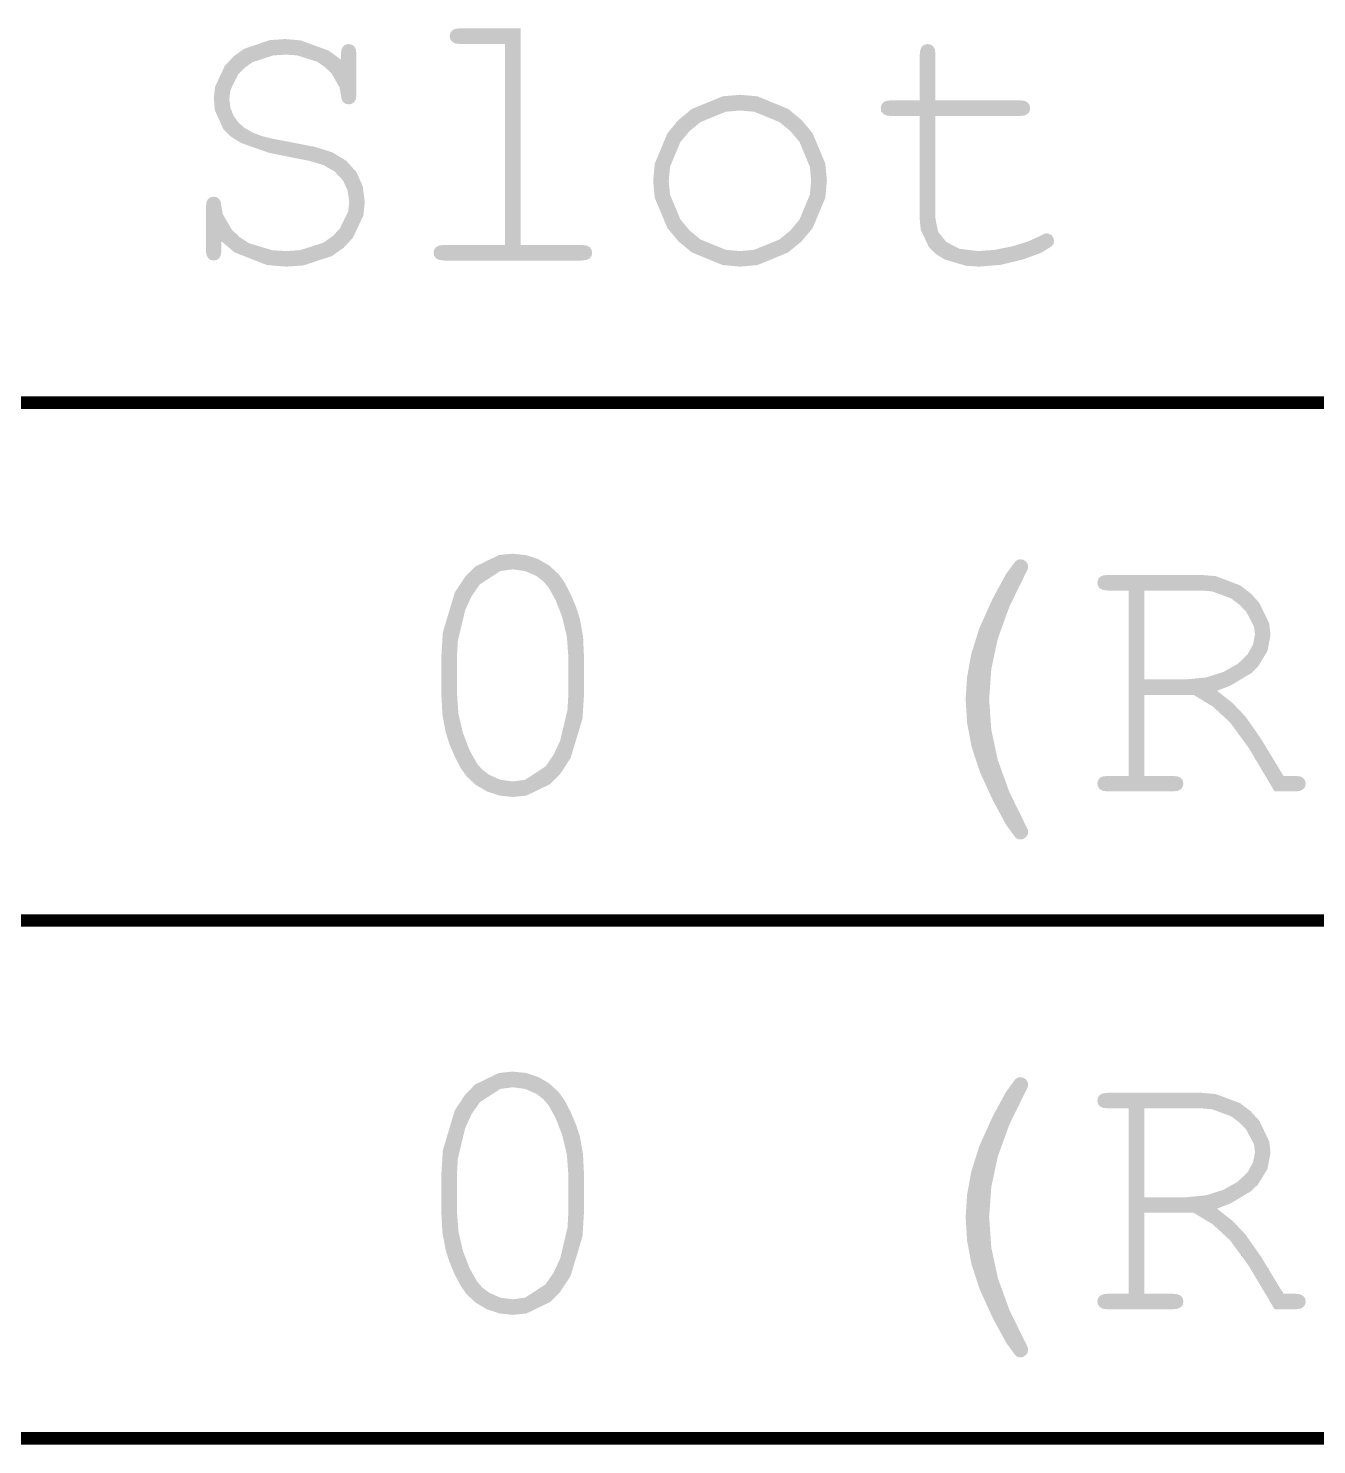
# Model space of a CAD drawing. Extents: x -3 to 268, y -4 to 76.
# Drawn here: x 169.34 to 179.54, y 55.09 to 66.3 of the extents above; entities that cross this region are included whole.
import ezdxf

# ---------------------------------------------------------------- set-up
doc = ezdxf.new("R2010")
doc.units = 0
doc.layers.add('DRILL_SYMBOLS', color=255, linetype='CONTINUOUS')

msp = doc.modelspace()

# ---------------------------------------------------------------- hatches: boundary and pattern name
at = {"layer": 'DRILL_SYMBOLS'}
for points in [[(173.240937, 66.300706), (173.240937, 64.585374), (173.724335, 64.585374), (173.763154, 64.581163), (173.788788, 64.568529), (173.803071, 64.548936), (173.807831, 64.523851), (173.803071, 64.499681), (173.788788, 64.479906), (173.763154, 64.466722), (173.724335, 64.462328), (172.634492, 64.462328), (172.596772, 64.466722), (172.571503, 64.479906), (172.557221, 64.499681), (172.55246, 64.523851), (172.557221, 64.548936), (172.571503, 64.568529), (172.596772, 64.581163), (172.634492, 64.585374), (173.11789, 64.585374), (173.11789, 66.176195), (172.763398, 66.176195), (172.725495, 66.180589), (172.699677, 66.193773), (172.684846, 66.213914), (172.679902, 66.239183), (172.684662, 66.263353), (172.698945, 66.283128), (172.724579, 66.296312), (172.763398, 66.300706)], [(171.818574, 66.053148), (171.818574, 66.094163), (171.822785, 66.131883), (171.835419, 66.157152), (171.855012, 66.171434), (171.880097, 66.176195), (171.905182, 66.171434), (171.924775, 66.157152), (171.937409, 66.131883), (171.94162, 66.094163), (171.94162, 65.780687), (171.937409, 65.742967), (171.924775, 65.717699), (171.905182, 65.703416), (171.880097, 65.698656), (171.85611, 65.70305), (171.836884, 65.716234), (171.823884, 65.739305), (171.818574, 65.773363), (171.807908, 65.83333), (171.744553, 65.943925), (171.691865, 65.994554), (171.627549, 66.037492), (171.471177, 66.086565), (171.37912, 66.092699), (171.282532, 66.086153), (171.120667, 66.033784), (171.05539, 65.987962), (171.002839, 65.93326), (170.94278, 65.809846), (170.935273, 65.741136), (170.943696, 65.67119), (170.968964, 65.607835), (171.008149, 65.553453), (171.05832, 65.510423), (171.117646, 65.476732), (171.184296, 65.450365), (171.274384, 65.42711), (171.404023, 65.402757), (171.615693, 65.361375), (171.749726, 65.319261), (171.861603, 65.251146), (171.942353, 65.161058), (171.991242, 65.050828), (172.007538, 64.922288), (171.99701, 64.820711), (171.912781, 64.640901), (171.839081, 64.562669), (171.747529, 64.497631), (171.520478, 64.423302), (171.38498, 64.414011), (171.232636, 64.426552), (170.976288, 64.526882), (170.872284, 64.614671), (170.872284, 64.544359), (170.868073, 64.506639), (170.855439, 64.48137), (170.835846, 64.467088), (170.810761, 64.462328), (170.786591, 64.467088), (170.766816, 64.48137), (170.753632, 64.506639), (170.749238, 64.544359), (170.749238, 64.884203), (170.753449, 64.923021), (170.766083, 64.948656), (170.785676, 64.962938), (170.810761, 64.967699), (170.834748, 64.963304), (170.853974, 64.95012), (170.866974, 64.927049), (170.872284, 64.892992), (170.884049, 64.827119), (170.956193, 64.704439), (171.016572, 64.64763), (171.090958, 64.599245), (171.275162, 64.543947), (171.38498, 64.537035), (171.494614, 64.544267), (171.677353, 64.602129), (171.750458, 64.652757), (171.809098, 64.713274), (171.876114, 64.850236), (171.884492, 64.926683), (171.871674, 65.018053), (171.833222, 65.098802), (171.769501, 65.166368), (171.680878, 65.218187), (171.57248, 65.25078), (171.387909, 65.287035), (171.245545, 65.316057), (171.025086, 65.394426), (170.946992, 65.443773), (170.888032, 65.502092), (170.820649, 65.652238), (170.812226, 65.744066), (170.821885, 65.837358), (170.899155, 66.003618), (170.966767, 66.076585), (171.050217, 66.137468), (171.254197, 66.207048), (171.374726, 66.215745), (171.499146, 66.205583), (171.72107, 66.124284)], [(176.526581, 65.730882), (177.19455, 65.730882), (177.23227, 65.726488), (177.257538, 65.713304), (177.271821, 65.693162), (177.276581, 65.667894), (177.271821, 65.643724), (177.257538, 65.623949), (177.23227, 65.610765), (177.19455, 65.60637), (176.526581, 65.60637), (176.526581, 64.787523), (176.548005, 64.689378), (176.612275, 64.608812), (176.717927, 64.554979), (176.863495, 64.537035), (176.993134, 64.546373), (177.133027, 64.574388), (177.261933, 64.614122), (177.358613, 64.658617), (177.385346, 64.672899), (177.406952, 64.67766), (177.428925, 64.673082), (177.447968, 64.659349), (177.461152, 64.63939), (177.465546, 64.616136), (177.460785, 64.594896), (177.446503, 64.57512), (177.36612, 64.524766), (177.21872, 64.470384), (177.041657, 64.428104), (176.872284, 64.414011), (176.770112, 64.420326), (176.598725, 64.470852), (176.529511, 64.515062), (176.473755, 64.569994), (176.410035, 64.706224), (176.40207, 64.787523), (176.40207, 65.60637), (176.175019, 65.60637), (176.137299, 65.610765), (176.112031, 65.623949), (176.097748, 65.64409), (176.092988, 65.669359), (176.097748, 65.693529), (176.112031, 65.713304), (176.137299, 65.726488), (176.175019, 65.730882), (176.40207, 65.730882), (176.40207, 66.094163), (176.406464, 66.131883), (176.419648, 66.157152), (176.439423, 66.171434), (176.463593, 66.176195), (176.488862, 66.171434), (176.509003, 66.157152), (176.522187, 66.131883), (176.526581, 66.094163)], [(175.666718, 65.093675), (175.65413, 64.958177), (175.553422, 64.717943), (175.542206, 65.093675), (175.531907, 65.205095), (175.449509, 65.402116), (175.377411, 65.487718), (175.290665, 65.558855), (175.09108, 65.640153), (174.978242, 65.650316), (174.865403, 65.640108), (174.665818, 65.558443), (174.579072, 65.486986), (174.506974, 65.401155), (174.424576, 65.2045), (174.414277, 65.093675), (174.424576, 64.983446), (174.506974, 64.787157), (174.579072, 64.701097), (174.665818, 64.62932), (174.865403, 64.547288), (174.978242, 64.537035), (175.09108, 64.547243), (175.290665, 64.628908), (175.377411, 64.700365), (175.449509, 64.786195), (175.531907, 64.982851), (175.542206, 65.093675), (175.553422, 64.717943), (175.465302, 64.613206), (175.359421, 64.526058), (175.116623, 64.42646), (174.979706, 64.414011), (174.841553, 64.426506), (174.597657, 64.52647), (174.491913, 64.613939), (174.404114, 64.718904), (174.303773, 64.958772), (174.29123, 65.093675), (174.303773, 65.229219), (174.404114, 65.46982), (174.491913, 65.574876), (174.597657, 65.662355), (174.841553, 65.762331), (174.979706, 65.774828), (175.116623, 65.762376), (175.359421, 65.662767), (175.465302, 65.575609), (175.553422, 65.470781), (175.65413, 65.229814)], [(173.743378, 61.329857), (173.743378, 61.02517), (173.731568, 60.837029), (173.637086, 60.52282), (173.620331, 61.313744), (173.608063, 61.482018), (173.571259, 61.638207), (173.519074, 61.773156), (173.460663, 61.877709), (173.418549, 61.925316), (173.365449, 61.965599), (173.276826, 62.004052), (173.177949, 62.016869), (173.080262, 62.003685), (172.918397, 61.898217), (172.854218, 61.805932), (172.802949, 61.696068), (172.744355, 61.449974), (172.737031, 61.313744), (172.737031, 61.042748), (172.749299, 60.874291), (172.786103, 60.717553), (172.838654, 60.582055), (172.898163, 60.477318), (172.939179, 60.430809), (172.991913, 60.390892), (173.080903, 60.351342), (173.180878, 60.338158), (173.277924, 60.351387), (173.439057, 60.457222), (173.503144, 60.549828), (173.554413, 60.660012), (173.613007, 60.906472), (173.620331, 61.042748), (173.620331, 61.313744), (173.637086, 60.52282), (173.554413, 60.396752), (173.475587, 60.317294), (173.288819, 60.226485), (173.180878, 60.215134), (173.075593, 60.225937), (172.976533, 60.258347), (172.887726, 60.310149), (172.813202, 60.379174), (172.768708, 60.442162), (172.720185, 60.534447), (172.676789, 60.636986), (172.647675, 60.730736), (172.622407, 60.867333), (172.613984, 61.02517), (172.613984, 61.329857), (172.625794, 61.518639), (172.720276, 61.83358), (172.802949, 61.95974), (172.881775, 62.039208), (173.068543, 62.130028), (173.176484, 62.141381), (173.282685, 62.130577), (173.381562, 62.098168), (173.469819, 62.046349), (173.54416, 61.977318), (173.58957, 61.913231), (173.63791, 61.82058), (173.681122, 61.718407), (173.711152, 61.625756), (173.735322, 61.488793)], [(176.765351, 60.988549), (176.776337, 61.162133), (176.809296, 61.345971), (176.873383, 61.549584), (176.977753, 61.782494), (177.085419, 61.98098), (177.159394, 62.081322), (177.177704, 62.093407), (177.19748, 62.097435), (177.221833, 62.093041), (177.242158, 62.079857), (177.25589, 62.060448), (177.260468, 62.037377), (177.257905, 62.021996), (177.250214, 62.00515), (177.112153, 61.723168), (177.020234, 61.469017), (176.968598, 61.228783), (176.951386, 60.988549), (176.968598, 60.747216), (177.020234, 60.506615), (177.112153, 60.252837), (177.250214, 59.97197), (177.257905, 59.955124), (177.260468, 59.939743), (177.25589, 59.916489), (177.242158, 59.896531), (177.221833, 59.882798), (177.19748, 59.87822), (177.177704, 59.882248), (177.159394, 59.894333), (177.087983, 59.992112), (176.982148, 60.185837), (176.878144, 60.413603), (176.812226, 60.613549), (176.77707, 60.800316)], [(178.178925, 61.023705), (178.178925, 60.382103), (178.405976, 60.382103), (178.444794, 60.377892), (178.470429, 60.365258), (178.484711, 60.345665), (178.489472, 60.32058), (178.484711, 60.29641), (178.470429, 60.276635), (178.444794, 60.263451), (178.405976, 60.259057), (177.890351, 60.259057), (177.852631, 60.263451), (177.827363, 60.276635), (177.81308, 60.29641), (177.80832, 60.32058), (177.81308, 60.345665), (177.827363, 60.365258), (177.852631, 60.377892), (177.890351, 60.382103), (178.055878, 60.382103), (178.055878, 61.849877), (177.890351, 61.849877), (177.852631, 61.854088), (177.827363, 61.866723), (177.81308, 61.886315), (177.80832, 61.9114), (177.81308, 61.936486), (177.827363, 61.956078), (177.852631, 61.968712), (177.890351, 61.972924), (178.634492, 61.972924), (178.74495, 61.963814), (178.938675, 61.890938), (179.021943, 61.827172), (179.090836, 61.751961), (179.169571, 61.587532), (179.179413, 61.498314), (179.15506, 61.370324), (179.082001, 61.250023), (179.025101, 61.194222), (178.862137, 61.097176), (178.756074, 61.055932), (178.878388, 60.959252), (178.98166, 60.850853), (179.103608, 60.676537), (179.281952, 60.382103), (179.375702, 60.382103), (179.413422, 60.377892), (179.438691, 60.365258), (179.452973, 60.345665), (179.457734, 60.32058), (179.452973, 60.29641), (179.438691, 60.276635), (179.413422, 60.263451), (179.375702, 60.259057), (179.21164, 60.259057), (179.008942, 60.600365), (178.85788, 60.806908), (178.723298, 60.930687), (178.570038, 61.023705), (178.178925, 61.146752), (178.514374, 61.146752), (178.668, 61.1614), (178.806611, 61.205346), (178.91977, 61.269066), (178.99704, 61.343041), (179.041535, 61.422875), (179.056367, 61.504174), (179.04863, 61.564965), (178.986741, 61.682152), (178.932587, 61.738549), (178.867356, 61.787255), (178.716843, 61.842919), (178.631562, 61.849877), (178.178925, 61.849877), (178.178925, 61.146752), (178.570038, 61.023705)], [(173.743378, 57.229857), (173.743378, 56.92517), (173.731568, 56.737029), (173.637086, 56.42282), (173.620331, 57.213744), (173.608063, 57.382018), (173.571259, 57.538207), (173.519074, 57.673156), (173.460663, 57.777709), (173.418549, 57.825316), (173.365449, 57.865599), (173.276826, 57.904052), (173.177949, 57.916869), (173.080262, 57.903685), (172.918397, 57.798217), (172.854218, 57.705932), (172.802949, 57.596068), (172.744355, 57.349974), (172.737031, 57.213744), (172.737031, 56.942748), (172.749299, 56.774291), (172.786103, 56.617553), (172.838654, 56.482055), (172.898163, 56.377318), (172.939179, 56.330809), (172.991913, 56.290892), (173.080903, 56.251342), (173.180878, 56.238158), (173.277924, 56.251387), (173.439057, 56.357222), (173.503144, 56.449828), (173.554413, 56.560012), (173.613007, 56.806472), (173.620331, 56.942748), (173.620331, 57.213744), (173.637086, 56.42282), (173.554413, 56.296752), (173.475587, 56.217294), (173.288819, 56.126485), (173.180878, 56.115134), (173.075593, 56.125937), (172.976533, 56.158347), (172.887726, 56.210149), (172.813202, 56.279174), (172.768708, 56.342162), (172.720185, 56.434447), (172.676789, 56.536986), (172.647675, 56.630736), (172.622407, 56.767333), (172.613984, 56.92517), (172.613984, 57.229857), (172.625794, 57.418639), (172.720276, 57.73358), (172.802949, 57.85974), (172.881775, 57.939208), (173.068543, 58.030028), (173.176484, 58.041381), (173.282685, 58.030577), (173.381562, 57.998168), (173.469819, 57.946349), (173.54416, 57.877318), (173.58957, 57.813231), (173.63791, 57.72058), (173.681122, 57.618407), (173.711152, 57.525756), (173.735322, 57.388793)], [(176.765351, 56.888549), (176.776337, 57.062133), (176.809296, 57.245971), (176.873383, 57.449584), (176.977753, 57.682494), (177.085419, 57.88098), (177.159394, 57.981322), (177.177704, 57.993407), (177.19748, 57.997435), (177.221833, 57.993041), (177.242158, 57.979857), (177.25589, 57.960448), (177.260468, 57.937377), (177.257905, 57.921996), (177.250214, 57.90515), (177.112153, 57.623168), (177.020234, 57.369017), (176.968598, 57.128783), (176.951386, 56.888549), (176.968598, 56.647216), (177.020234, 56.406615), (177.112153, 56.152837), (177.250214, 55.87197), (177.257905, 55.855124), (177.260468, 55.839743), (177.25589, 55.816489), (177.242158, 55.796531), (177.221833, 55.782798), (177.19748, 55.77822), (177.177704, 55.782248), (177.159394, 55.794333), (177.087983, 55.892112), (176.982148, 56.085837), (176.878144, 56.313603), (176.812226, 56.513549), (176.77707, 56.700316)], [(178.178925, 56.923705), (178.178925, 56.282103), (178.405976, 56.282103), (178.444794, 56.277892), (178.470429, 56.265258), (178.484711, 56.245665), (178.489472, 56.22058), (178.484711, 56.19641), (178.470429, 56.176635), (178.444794, 56.163451), (178.405976, 56.159057), (177.890351, 56.159057), (177.852631, 56.163451), (177.827363, 56.176635), (177.81308, 56.19641), (177.80832, 56.22058), (177.81308, 56.245665), (177.827363, 56.265258), (177.852631, 56.277892), (177.890351, 56.282103), (178.055878, 56.282103), (178.055878, 57.749877), (177.890351, 57.749877), (177.852631, 57.754088), (177.827363, 57.766723), (177.81308, 57.786315), (177.80832, 57.8114), (177.81308, 57.836486), (177.827363, 57.856078), (177.852631, 57.868712), (177.890351, 57.872924), (178.634492, 57.872924), (178.74495, 57.863814), (178.938675, 57.790938), (179.021943, 57.727172), (179.090836, 57.651961), (179.169571, 57.487532), (179.179413, 57.398314), (179.15506, 57.270324), (179.082001, 57.150023), (179.025101, 57.094222), (178.862137, 56.997176), (178.756074, 56.955932), (178.878388, 56.859252), (178.98166, 56.750853), (179.103608, 56.576537), (179.281952, 56.282103), (179.375702, 56.282103), (179.413422, 56.277892), (179.438691, 56.265258), (179.452973, 56.245665), (179.457734, 56.22058), (179.452973, 56.19641), (179.438691, 56.176635), (179.413422, 56.163451), (179.375702, 56.159057), (179.21164, 56.159057), (179.008942, 56.500365), (178.85788, 56.706908), (178.723298, 56.830687), (178.570038, 56.923705), (178.178925, 57.046752), (178.514374, 57.046752), (178.668, 57.0614), (178.806611, 57.105346), (178.91977, 57.169066), (178.99704, 57.243041), (179.041535, 57.322875), (179.056367, 57.404174), (179.04863, 57.464965), (178.986741, 57.582152), (178.932587, 57.638549), (178.867356, 57.687255), (178.716843, 57.742919), (178.631562, 57.749877), (178.178925, 57.749877), (178.178925, 57.046752), (178.570038, 56.923705)]]:
    msp.add_hatch(color=7, dxfattribs=at).paths.add_polyline_path(points)

# ---------------------------------------------------------------- linework, layer by layer
at = {"layer": 'DRILL_SYMBOLS', "color": 7}
for points, const_width in [([(173.240937, 66.300706), (173.240937, 64.585374), (173.724335, 64.585374), (173.763154, 64.581163), (173.788788, 64.568529), (173.803071, 64.548936), (173.807831, 64.523851), (173.803071, 64.499681), (173.788788, 64.479906), (173.763154, 64.466722), (173.724335, 64.462328), (172.634492, 64.462328), (172.596772, 64.466722), (172.571503, 64.479906), (172.557221, 64.499681), (172.55246, 64.523851), (172.557221, 64.548936), (172.571503, 64.568529), (172.596772, 64.581163), (172.634492, 64.585374), (173.11789, 64.585374), (173.11789, 66.176195), (172.763398, 66.176195), (172.725495, 66.180589), (172.699677, 66.193773), (172.684846, 66.213914), (172.679902, 66.239183), (172.684662, 66.263353), (172.698945, 66.283128), (172.724579, 66.296312), (172.763398, 66.300706), (173.240937, 66.300706)], 0.000001), ([(171.818574, 66.053148), (171.818574, 66.094163), (171.822785, 66.131883), (171.835419, 66.157152), (171.855012, 66.171434), (171.880097, 66.176195), (171.905182, 66.171434), (171.924775, 66.157152), (171.937409, 66.131883), (171.94162, 66.094163), (171.94162, 65.780687), (171.937409, 65.742967), (171.924775, 65.717699), (171.905182, 65.703416), (171.880097, 65.698656), (171.85611, 65.70305), (171.836884, 65.716234), (171.823884, 65.739305), (171.818574, 65.773363), (171.807908, 65.83333), (171.744553, 65.943925), (171.691865, 65.994554), (171.627549, 66.037492), (171.471177, 66.086565), (171.37912, 66.092699), (171.282532, 66.086153), (171.120667, 66.033784), (171.05539, 65.987962), (171.002839, 65.93326), (170.94278, 65.809846), (170.935273, 65.741136), (170.943696, 65.67119), (170.968964, 65.607835), (171.008149, 65.553453), (171.05832, 65.510423), (171.117646, 65.476732), (171.184296, 65.450365), (171.274384, 65.42711), (171.404023, 65.402757), (171.615693, 65.361375), (171.749726, 65.319261), (171.861603, 65.251146), (171.942353, 65.161058), (171.991242, 65.050828), (172.007538, 64.922288), (171.99701, 64.820711), (171.912781, 64.640901), (171.839081, 64.562669), (171.747529, 64.497631), (171.520478, 64.423302), (171.38498, 64.414011), (171.232636, 64.426552), (170.976288, 64.526882), (170.872284, 64.614671), (170.872284, 64.544359), (170.868073, 64.506639), (170.855439, 64.48137), (170.835846, 64.467088), (170.810761, 64.462328), (170.786591, 64.467088), (170.766816, 64.48137), (170.753632, 64.506639), (170.749238, 64.544359), (170.749238, 64.884203), (170.753449, 64.923021), (170.766083, 64.948656), (170.785676, 64.962938), (170.810761, 64.967699), (170.834748, 64.963304), (170.853974, 64.95012), (170.866974, 64.927049), (170.872284, 64.892992), (170.884049, 64.827119), (170.956193, 64.704439), (171.016572, 64.64763), (171.090958, 64.599245), (171.275162, 64.543947), (171.38498, 64.537035), (171.494614, 64.544267), (171.677353, 64.602129), (171.750458, 64.652757), (171.809098, 64.713274), (171.876114, 64.850236), (171.884492, 64.926683), (171.871674, 65.018053), (171.833222, 65.098802), (171.769501, 65.166368), (171.680878, 65.218187), (171.57248, 65.25078), (171.387909, 65.287035), (171.245545, 65.316057), (171.025086, 65.394426), (170.946992, 65.443773), (170.888032, 65.502092), (170.820649, 65.652238), (170.812226, 65.744066), (170.821885, 65.837358), (170.899155, 66.003618), (170.966767, 66.076585), (171.050217, 66.137468), (171.254197, 66.207048), (171.374726, 66.215745), (171.499146, 66.205583), (171.72107, 66.124284), (171.818574, 66.053148)], 0.000001), ([(176.526581, 65.730882), (177.19455, 65.730882), (177.23227, 65.726488), (177.257538, 65.713304), (177.271821, 65.693162), (177.276581, 65.667894), (177.271821, 65.643724), (177.257538, 65.623949), (177.23227, 65.610765), (177.19455, 65.60637), (176.526581, 65.60637), (176.526581, 64.787523), (176.548005, 64.689378), (176.612275, 64.608812), (176.717927, 64.554979), (176.863495, 64.537035), (176.993134, 64.546373), (177.133027, 64.574388), (177.261933, 64.614122), (177.358613, 64.658617), (177.385346, 64.672899), (177.406952, 64.67766), (177.428925, 64.673082), (177.447968, 64.659349), (177.461152, 64.63939), (177.465546, 64.616136), (177.460785, 64.594896), (177.446503, 64.57512), (177.36612, 64.524766), (177.21872, 64.470384), (177.041657, 64.428104), (176.872284, 64.414011), (176.770112, 64.420326), (176.598725, 64.470852), (176.529511, 64.515062), (176.473755, 64.569994), (176.410035, 64.706224), (176.40207, 64.787523), (176.40207, 65.60637), (176.175019, 65.60637), (176.137299, 65.610765), (176.112031, 65.623949), (176.097748, 65.64409), (176.092988, 65.669359), (176.097748, 65.693529), (176.112031, 65.713304), (176.137299, 65.726488), (176.175019, 65.730882), (176.40207, 65.730882), (176.40207, 66.094163), (176.406464, 66.131883), (176.419648, 66.157152), (176.439423, 66.171434), (176.463593, 66.176195), (176.488862, 66.171434), (176.509003, 66.157152), (176.522187, 66.131883), (176.526581, 66.094163), (176.526581, 65.730882)], 0.000001), ([(175.666718, 65.093675), (175.65413, 64.958177), (175.553422, 64.717943), (175.542206, 65.093675), (175.531907, 65.205095), (175.449509, 65.402116), (175.377411, 65.487718), (175.290665, 65.558855), (175.09108, 65.640153), (174.978242, 65.650316), (174.865403, 65.640108), (174.665818, 65.558443), (174.579072, 65.486986), (174.506974, 65.401155), (174.424576, 65.2045), (174.414277, 65.093675), (174.424576, 64.983446), (174.506974, 64.787157), (174.579072, 64.701097), (174.665818, 64.62932), (174.865403, 64.547288), (174.978242, 64.537035), (175.09108, 64.547243), (175.290665, 64.628908), (175.377411, 64.700365), (175.449509, 64.786195), (175.531907, 64.982851), (175.542206, 65.093675), (175.553422, 64.717943), (175.465302, 64.613206), (175.359421, 64.526058), (175.116623, 64.42646), (174.979706, 64.414011), (174.841553, 64.426506), (174.597657, 64.52647), (174.491913, 64.613939), (174.404114, 64.718904), (174.303773, 64.958772), (174.29123, 65.093675), (174.303773, 65.229219), (174.404114, 65.46982), (174.491913, 65.574876), (174.597657, 65.662355), (174.841553, 65.762331), (174.979706, 65.774828), (175.116623, 65.762376), (175.359421, 65.662767), (175.465302, 65.575609), (175.553422, 65.470781), (175.65413, 65.229814), (175.666718, 65.093675)], 0.000001), ([(110.923999, 63.337377), (267.529853, 63.337377)], 0.1), ([(173.743378, 61.329857), (173.743378, 61.02517), (173.731568, 60.837029), (173.637086, 60.52282), (173.620331, 61.313744), (173.608063, 61.482018), (173.571259, 61.638207), (173.519074, 61.773156), (173.460663, 61.877709), (173.418549, 61.925316), (173.365449, 61.965599), (173.276826, 62.004052), (173.177949, 62.016869), (173.080262, 62.003685), (172.918397, 61.898217), (172.854218, 61.805932), (172.802949, 61.696068), (172.744355, 61.449974), (172.737031, 61.313744), (172.737031, 61.042748), (172.749299, 60.874291), (172.786103, 60.717553), (172.838654, 60.582055), (172.898163, 60.477318), (172.939179, 60.430809), (172.991913, 60.390892), (173.080903, 60.351342), (173.180878, 60.338158), (173.277924, 60.351387), (173.439057, 60.457222), (173.503144, 60.549828), (173.554413, 60.660012), (173.613007, 60.906472), (173.620331, 61.042748), (173.620331, 61.313744), (173.637086, 60.52282), (173.554413, 60.396752), (173.475587, 60.317294), (173.288819, 60.226485), (173.180878, 60.215134), (173.075593, 60.225937), (172.976533, 60.258347), (172.887726, 60.310149), (172.813202, 60.379174), (172.768708, 60.442162), (172.720185, 60.534447), (172.676789, 60.636986), (172.647675, 60.730736), (172.622407, 60.867333), (172.613984, 61.02517), (172.613984, 61.329857), (172.625794, 61.518639), (172.720276, 61.83358), (172.802949, 61.95974), (172.881775, 62.039208), (173.068543, 62.130028), (173.176484, 62.141381), (173.282685, 62.130577), (173.381562, 62.098168), (173.469819, 62.046349), (173.54416, 61.977318), (173.58957, 61.913231), (173.63791, 61.82058), (173.681122, 61.718407), (173.711152, 61.625756), (173.735322, 61.488793), (173.743378, 61.329857)], 0.000001), ([(176.765351, 60.988549), (176.776337, 61.162133), (176.809296, 61.345971), (176.873383, 61.549584), (176.977753, 61.782494), (177.085419, 61.98098), (177.159394, 62.081322), (177.177704, 62.093407), (177.19748, 62.097435), (177.221833, 62.093041), (177.242158, 62.079857), (177.25589, 62.060448), (177.260468, 62.037377), (177.257905, 62.021996), (177.250214, 62.00515), (177.112153, 61.723168), (177.020234, 61.469017), (176.968598, 61.228783), (176.951386, 60.988549), (176.968598, 60.747216), (177.020234, 60.506615), (177.112153, 60.252837), (177.250214, 59.97197), (177.257905, 59.955124), (177.260468, 59.939743), (177.25589, 59.916489), (177.242158, 59.896531), (177.221833, 59.882798), (177.19748, 59.87822), (177.177704, 59.882248), (177.159394, 59.894333), (177.087983, 59.992112), (176.982148, 60.185837), (176.878144, 60.413603), (176.812226, 60.613549), (176.77707, 60.800316), (176.765351, 60.988549)], 0.000001), ([(178.178925, 61.023705), (178.178925, 60.382103), (178.405976, 60.382103), (178.444794, 60.377892), (178.470429, 60.365258), (178.484711, 60.345665), (178.489472, 60.32058), (178.484711, 60.29641), (178.470429, 60.276635), (178.444794, 60.263451), (178.405976, 60.259057), (177.890351, 60.259057), (177.852631, 60.263451), (177.827363, 60.276635), (177.81308, 60.29641), (177.80832, 60.32058), (177.81308, 60.345665), (177.827363, 60.365258), (177.852631, 60.377892), (177.890351, 60.382103), (178.055878, 60.382103), (178.055878, 61.849877), (177.890351, 61.849877), (177.852631, 61.854088), (177.827363, 61.866723), (177.81308, 61.886315), (177.80832, 61.9114), (177.81308, 61.936486), (177.827363, 61.956078), (177.852631, 61.968712), (177.890351, 61.972924), (178.634492, 61.972924), (178.74495, 61.963814), (178.938675, 61.890938), (179.021943, 61.827172), (179.090836, 61.751961), (179.169571, 61.587532), (179.179413, 61.498314), (179.15506, 61.370324), (179.082001, 61.250023), (179.025101, 61.194222), (178.862137, 61.097176), (178.756074, 61.055932), (178.878388, 60.959252), (178.98166, 60.850853), (179.103608, 60.676537), (179.281952, 60.382103), (179.375702, 60.382103), (179.413422, 60.377892), (179.438691, 60.365258), (179.452973, 60.345665), (179.457734, 60.32058), (179.452973, 60.29641), (179.438691, 60.276635), (179.413422, 60.263451), (179.375702, 60.259057), (179.21164, 60.259057), (179.008942, 60.600365), (178.85788, 60.806908), (178.723298, 60.930687), (178.570038, 61.023705), (178.178925, 61.146752), (178.514374, 61.146752), (178.668, 61.1614), (178.806611, 61.205346), (178.91977, 61.269066), (178.99704, 61.343041), (179.041535, 61.422875), (179.056367, 61.504174), (179.04863, 61.564965), (178.986741, 61.682152), (178.932587, 61.738549), (178.867356, 61.787255), (178.716843, 61.842919), (178.631562, 61.849877), (178.178925, 61.849877), (178.178925, 61.146752), (178.570038, 61.023705), (178.178925, 61.023705)], 0.000001), ([(110.923999, 59.237377), (267.529853, 59.237377)], 0.1), ([(173.743378, 57.229857), (173.743378, 56.92517), (173.731568, 56.737029), (173.637086, 56.42282), (173.620331, 57.213744), (173.608063, 57.382018), (173.571259, 57.538207), (173.519074, 57.673156), (173.460663, 57.777709), (173.418549, 57.825316), (173.365449, 57.865599), (173.276826, 57.904052), (173.177949, 57.916869), (173.080262, 57.903685), (172.918397, 57.798217), (172.854218, 57.705932), (172.802949, 57.596068), (172.744355, 57.349974), (172.737031, 57.213744), (172.737031, 56.942748), (172.749299, 56.774291), (172.786103, 56.617553), (172.838654, 56.482055), (172.898163, 56.377318), (172.939179, 56.330809), (172.991913, 56.290892), (173.080903, 56.251342), (173.180878, 56.238158), (173.277924, 56.251387), (173.439057, 56.357222), (173.503144, 56.449828), (173.554413, 56.560012), (173.613007, 56.806472), (173.620331, 56.942748), (173.620331, 57.213744), (173.637086, 56.42282), (173.554413, 56.296752), (173.475587, 56.217294), (173.288819, 56.126485), (173.180878, 56.115134), (173.075593, 56.125937), (172.976533, 56.158347), (172.887726, 56.210149), (172.813202, 56.279174), (172.768708, 56.342162), (172.720185, 56.434447), (172.676789, 56.536986), (172.647675, 56.630736), (172.622407, 56.767333), (172.613984, 56.92517), (172.613984, 57.229857), (172.625794, 57.418639), (172.720276, 57.73358), (172.802949, 57.85974), (172.881775, 57.939208), (173.068543, 58.030028), (173.176484, 58.041381), (173.282685, 58.030577), (173.381562, 57.998168), (173.469819, 57.946349), (173.54416, 57.877318), (173.58957, 57.813231), (173.63791, 57.72058), (173.681122, 57.618407), (173.711152, 57.525756), (173.735322, 57.388793), (173.743378, 57.229857)], 0.000001), ([(176.765351, 56.888549), (176.776337, 57.062133), (176.809296, 57.245971), (176.873383, 57.449584), (176.977753, 57.682494), (177.085419, 57.88098), (177.159394, 57.981322), (177.177704, 57.993407), (177.19748, 57.997435), (177.221833, 57.993041), (177.242158, 57.979857), (177.25589, 57.960448), (177.260468, 57.937377), (177.257905, 57.921996), (177.250214, 57.90515), (177.112153, 57.623168), (177.020234, 57.369017), (176.968598, 57.128783), (176.951386, 56.888549), (176.968598, 56.647216), (177.020234, 56.406615), (177.112153, 56.152837), (177.250214, 55.87197), (177.257905, 55.855124), (177.260468, 55.839743), (177.25589, 55.816489), (177.242158, 55.796531), (177.221833, 55.782798), (177.19748, 55.77822), (177.177704, 55.782248), (177.159394, 55.794333), (177.087983, 55.892112), (176.982148, 56.085837), (176.878144, 56.313603), (176.812226, 56.513549), (176.77707, 56.700316), (176.765351, 56.888549)], 0.000001), ([(178.178925, 56.923705), (178.178925, 56.282103), (178.405976, 56.282103), (178.444794, 56.277892), (178.470429, 56.265258), (178.484711, 56.245665), (178.489472, 56.22058), (178.484711, 56.19641), (178.470429, 56.176635), (178.444794, 56.163451), (178.405976, 56.159057), (177.890351, 56.159057), (177.852631, 56.163451), (177.827363, 56.176635), (177.81308, 56.19641), (177.80832, 56.22058), (177.81308, 56.245665), (177.827363, 56.265258), (177.852631, 56.277892), (177.890351, 56.282103), (178.055878, 56.282103), (178.055878, 57.749877), (177.890351, 57.749877), (177.852631, 57.754088), (177.827363, 57.766723), (177.81308, 57.786315), (177.80832, 57.8114), (177.81308, 57.836486), (177.827363, 57.856078), (177.852631, 57.868712), (177.890351, 57.872924), (178.634492, 57.872924), (178.74495, 57.863814), (178.938675, 57.790938), (179.021943, 57.727172), (179.090836, 57.651961), (179.169571, 57.487532), (179.179413, 57.398314), (179.15506, 57.270324), (179.082001, 57.150023), (179.025101, 57.094222), (178.862137, 56.997176), (178.756074, 56.955932), (178.878388, 56.859252), (178.98166, 56.750853), (179.103608, 56.576537), (179.281952, 56.282103), (179.375702, 56.282103), (179.413422, 56.277892), (179.438691, 56.265258), (179.452973, 56.245665), (179.457734, 56.22058), (179.452973, 56.19641), (179.438691, 56.176635), (179.413422, 56.163451), (179.375702, 56.159057), (179.21164, 56.159057), (179.008942, 56.500365), (178.85788, 56.706908), (178.723298, 56.830687), (178.570038, 56.923705), (178.178925, 57.046752), (178.514374, 57.046752), (178.668, 57.0614), (178.806611, 57.105346), (178.91977, 57.169066), (178.99704, 57.243041), (179.041535, 57.322875), (179.056367, 57.404174), (179.04863, 57.464965), (178.986741, 57.582152), (178.932587, 57.638549), (178.867356, 57.687255), (178.716843, 57.742919), (178.631562, 57.749877), (178.178925, 57.749877), (178.178925, 57.046752), (178.570038, 56.923705), (178.178925, 56.923705)], 0.000001), ([(110.923999, 55.137377), (267.529853, 55.137377)], 0.1)]:
    msp.add_lwpolyline(points, dxfattribs=dict(at, const_width=const_width))

doc.saveas('drawing.dxf')
